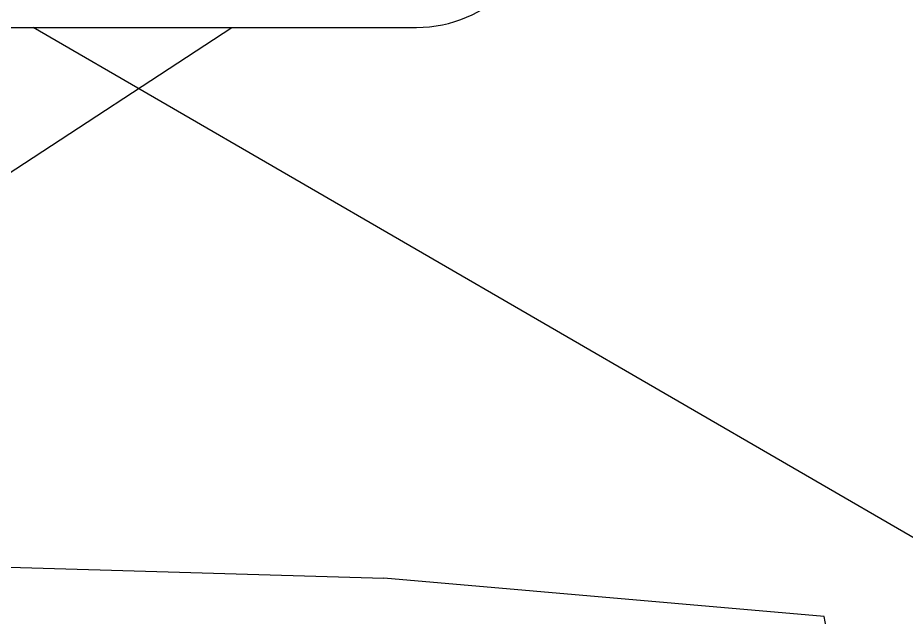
# Model space of a CAD drawing. Header units: millimetres. Extents: x 111 to 1506, y 14 to 566.
# Drawn here: x 253.33 to 260.24, y 230.97 to 235.63 of the extents above; entities that cross this region are included whole.
import ezdxf

# ---------------------------------------------------------------- set-up
doc = ezdxf.new("R2010")
doc.units = ezdxf.units.MM

msp = doc.modelspace()

# ---------------------------------------------------------------- linework, layer by layer
for p, q in [((224.537, 235.55305), (256.42954, 235.55305)), ((248.59576, 231.36416), (254.99422, 235.55305)), ((261.66252, 230.79136), (253.45002, 235.55305)), ((253.02088, 231.36416), (256.17611, 231.27136)), ((259.59985, 230.97183), (256.17611, 231.27136)), ((260.21108, 227.50536), (259.59985, 230.97183))]:
    msp.add_line(p, q)
msp.add_arc((256.42954, 236.55305), 1, 270, 90)

doc.saveas('drawing.dxf')
